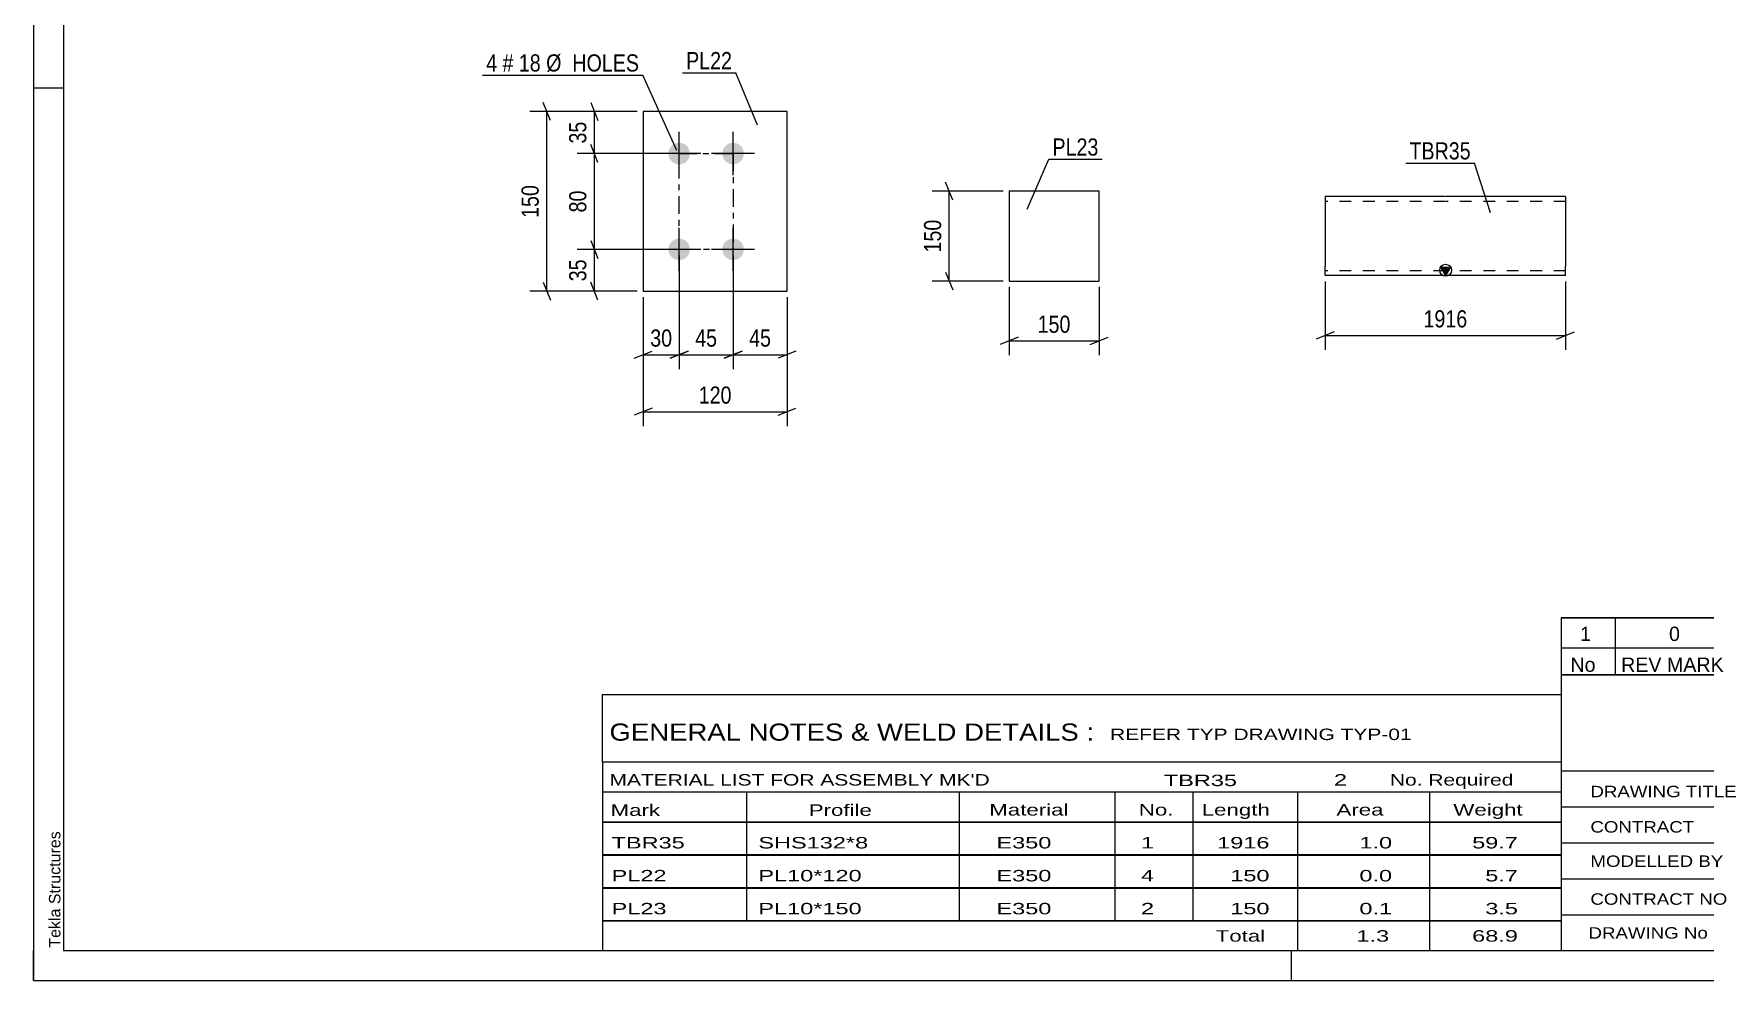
# Model space of a CAD drawing. Header units: millimetres. Extents: x 0 to 420, y 0 to 297.
# Drawn here: x 0 to 279.1, y 0 to 158.1 of the extents above; entities that cross this region are included whole.
import ezdxf

# ---------------------------------------------------------------- set-up
doc = ezdxf.new("R2010")
doc.units = ezdxf.units.MM
doc.linetypes.add('DXK_LINE_DOT2', pattern=[3.9198, 1.9599, -1.9599])
doc.linetypes.add('DXK_LINE_DOT3', pattern=[5.9187, 2.979, -0.9799, 0.9799, -0.9799])
doc.styles.add('Arial', font='ARIAL.TTF', dxfattribs={"height": 0.2})
doc.styles.add('Arial Narrow', font='ARIALN.TTF', dxfattribs={"height": 0.2})

# ---------------------------------------------------------------- blocks, each defined once
blk = doc.blocks.new('Unknown-489684104-1163')
at = {"color": 5, "linetype": 'Continuous'}
for p, q in [((0, 297), (0, 0)), ((5, 292), (5, 5)), ((5, 149), (0, 149)), ((0, 0), (0, 5)), ((5, 5), (415, 5)), ((210, 0), (210, 5)), ((0, 0), (420, 0))]:
    blk.add_line(p, q, dxfattribs=at)
at = {"color": 174, "linetype": 'Continuous', "style": 'Arial'}
blk.add_text('Tekla Structures', height=1.9102, rotation=90, dxfattribs=at).set_placement((4.5, 5.5))
blk = doc.blocks.new('Unknown-489684104-3899')
at = {"color": 7, "linetype": 'Continuous'}
for p, q in [((255, 51.05), (255, 5)), ((255, 51.05), (415, 51.05)), ((415, 51), (415, 5)), ((255, 35), (415, 35)), ((295.14, 35), (295.14, 5)), ((255, 29), (415, 29)), ((397, 5.05), (397, 28.9)), ((255, 23), (415, 23)), ((339.14, 23), (339.14, 5)), ((255, 17), (415, 17)), ((255, 11), (397, 11)), ((255, 5), (415, 5))]:
    blk.add_line(p, q, dxfattribs=at)
at = {"color": 7, "style": 'Arial Narrow'}
for s, height, width, p in [('DRAWING TITLE', 1.9089, 1.425378, (259.88, 30.61)), ('T-BRACE', 1.909, 1.425378, (296.81, 30.59)), ('CONTRACT', 1.909, 1.425378, (259.88, 24.71)), ('TERMINAL BUILDING', 1.9089, 1.425378, (297.06, 25.07)), ('MODELLED BY', 1.9089, 1.425378, (259.88, 18.98)), ('GSK', 1.909, 1.425378, (296.88, 19.04)), ('ISSUED', 1.909, 1.425378, (339.94, 18.64)), ('19.05.2026', 1.909, 1.425378, (356.69, 18.52)), ('CONTRACT NO', 1.9089, 1.425378, (259.88, 12.66)), ('AN-C-1376', 1.909, 1.425378, (297.23, 12.78)), ('SCALE', 1.909, 1.425378, (339.94, 12.65)), ('A3', 6.204, 1.25, (399.14, 7.2)), ('DRAWING No', 1.909, 1.425378, (259.56, 7)), ('[TBR.35]', 1.909, 1.425378, (297.46, 6.99)), ('1', 3.34, 1.5, (376.91, 5.68)), ('REVISION No.', 1.9089, 1.425378, (339.94, 5.77))]:
    blk.add_text(s, height=height, dxfattribs=dict(at, width=width)).set_placement(p)
at = {"color": 7, "linetype": 'Continuous', "style": 'Arial Narrow'}
for s, height, width, p in [('PH #', 1.909, 1.43, (401.6, 25.15)), ('204', 2.1, 1.43, (402.37, 18.65)), ('NTS', 1.909, 1.425378, (356.7, 12.65))]:
    blk.add_text(s, height=height, dxfattribs=dict(at, width=width)).set_placement(p)
blk = doc.blocks.new('Unknown-489684104-3900')
at = {"color": 7, "linetype": 'Continuous'}
for p, q in [((95, 47.75), (255, 47.75)), ((95, 36.5), (95, 47.75)), ((255, 47.75), (255, 36.5)), ((95, 36.5), (255, 36.5)), ((95, 36.5), (95, 31.5)), ((255, 36.5), (255, 31.5)), ((95, 31.5), (255, 31.5)), ((95, 31.5), (95, 26.5)), ((119, 31.5), (119, 26.5)), ((154.5, 31.5), (154.5, 26.5)), ((180.5, 31.5), (180.5, 26.5)), ((193.5, 31.5), (193.5, 26.5)), ((211, 31.5), (211, 26.5)), ((233, 31.5), (233, 26.5)), ((255, 31.5), (255, 26.5)), ((95, 26.5), (255, 26.5)), ((95, 26.45), (95, 21.05)), ((95, 26.45), (255, 26.45)), ((119, 26.5), (119, 21)), ((154.5, 26.5), (154.5, 21)), ((180.5, 26.5), (180.5, 21)), ((193.5, 26.5), (193.5, 21)), ((211, 26.5), (211, 21)), ((233, 26.5), (233, 21)), ((255, 26.45), (255, 21.05)), ((95, 21.05), (255, 21.05)), ((95, 20.95), (95, 15.55)), ((95, 20.95), (255, 20.95)), ((119, 21), (119, 15.5)), ((154.5, 21), (154.5, 15.5)), ((180.5, 21), (180.5, 15.5)), ((193.5, 21), (193.5, 15.5)), ((211, 21), (211, 15.5)), ((233, 21), (233, 15.5)), ((255, 20.95), (255, 15.55)), ((95, 15.55), (255, 15.55)), ((95, 15.45), (95, 10.05)), ((95, 15.45), (255, 15.45)), ((119, 15.5), (119, 10)), ((154.5, 15.5), (154.5, 10)), ((180.5, 15.5), (180.5, 10)), ((193.5, 15.5), (193.5, 10)), ((211, 15.5), (211, 10)), ((233, 15.5), (233, 10)), ((255, 15.45), (255, 10.05)), ((95, 10.05), (255, 10.05)), ((95, 10), (255, 10)), ((95, 10), (95, 5)), ((211, 10), (211, 5)), ((233, 10), (233, 5)), ((255, 10), (255, 5)), ((95, 5), (255, 5))]:
    blk.add_line(p, q, dxfattribs=at)
at = {"color": 7, "style": 'Arial Narrow'}
for s, height, width, p in [('GENERAL NOTES & WELD DETAILS :', 2.8633, 1.4, (96.15, 40.06)), ('REFER TYP DRAWING TYP-01', 1.9089, 1.6, (179.7, 40.16)), ("MATERIAL LIST FOR ASSEMBLY MK'D", 1.9089, 1.6, (96.15, 32.56)), ('TBR35', 1.909, 1.794707, (188.68, 32.47)), ('2', 1.91, 1.794707, (217.08, 32.56)), ('No. Required', 1.9089, 1.6, (226.41, 32.56)), ('Mark', 1.909, 1.7, (96.34, 27.5)), ('Profile', 1.909, 1.7, (129.41, 27.5)), ('Material', 1.909, 1.7, (159.54, 27.56)), ('No.', 1.909, 1.7, (184.5, 27.56)), ('Length', 1.909, 1.7, (195, 27.56)), ('Area', 1.909, 1.7, (217.5, 27.56)), ('Weight', 1.909, 1.7, (237, 27.56))]:
    blk.add_text(s, height=height, dxfattribs=dict(at, width=width)).set_placement(p)
at = {"color": 7, "linetype": 'Continuous', "style": 'Arial Narrow'}
for s, height, width, p in [('TBR35', 1.909, 1.794707, (96.5, 22.06)), ('SHS132*8', 1.909, 1.794707, (121, 22.06)), ('E350', 1.909, 1.794707, (160.74, 22.06)), ('1', 1.91, 1.794707, (184.86, 22.06)), ('1916', 1.909, 1.794707, (197.58, 22.06)), ('1.0', 1.909, 1.794707, (221.32, 22.06)), ('59.7', 1.909, 1.794707, (240.14, 22.06)), ('PL22', 1.909, 1.794707, (96.5, 16.56)), ('PL10*120', 1.909, 1.794707, (121, 16.56)), ('E350', 1.909, 1.794707, (160.74, 16.56)), ('4', 1.91, 1.794707, (184.86, 16.56)), ('150', 1.909, 1.794707, (199.77, 16.56)), ('0.0', 1.909, 1.794707, (221.32, 16.56)), ('5.7', 1.909, 1.794707, (242.33, 16.56)), ('PL23', 1.909, 1.794707, (96.5, 11.06)), ('PL10*150', 1.909, 1.794707, (121, 11.06)), ('E350', 1.909, 1.794707, (160.74, 11.06)), ('2', 1.91, 1.794707, (184.86, 11.06)), ('150', 1.909, 1.794707, (199.77, 11.06)), ('0.1', 1.909, 1.794707, (221.32, 11.06)), ('3.5', 1.909, 1.794707, (242.33, 11.06)), ('Total', 1.909, 1.7, (197.33, 6.5)), ('1.3', 1.909, 1.794707, (220.83, 6.5)), ('68.9', 1.909, 1.794707, (240.14, 6.5))]:
    blk.add_text(s, height=height, dxfattribs=dict(at, width=width)).set_placement(p)
blk = doc.blocks.new('Unknown-489684104-3901')
at = {"color": 7, "linetype": 'Continuous'}
for p, q in [((255, 60.55), (415, 60.55)), ((415, 60.55), (255, 60.55)), ((255, 60.55), (255, 55.55)), ((264, 60.55), (264, 55.55)), ((288, 60.55), (288, 55.55)), ((385, 60.55), (385, 55.55)), ((415, 60.55), (415, 55.55)), ((255, 55.55), (415, 55.55)), ((255, 55.55), (255, 51.05)), ((255, 55.55), (415, 55.55)), ((264, 55.55), (264, 51.05)), ((288, 55.55), (288, 51.05)), ((385, 55.55), (385, 51.05)), ((415, 55.55), (415, 51.05)), ((415, 51.05), (255, 51.05))]:
    blk.add_line(p, q, dxfattribs=at)
at = {"color": 7, "linetype": 'Continuous', "style": 'Arial Narrow'}
for s, height, width, p in [('1', 2.39, 1.196471, (258.16, 56.7)), ('0', 2.39, 1.196471, (273, 56.7)), ('ISSUED FOR CONSTRUCTION', 2.3861, 1.196471, (290, 56.7)), ('19.05.2026', 2.386, 1.196471, (391, 56.7)), ('No', 2.386, 1.2, (256.54, 51.55)), ('REV MARK', 2.386, 1.2, (265, 51.55)), ('REVISION DESCRIPTION', 2.3861, 1.2, (290, 51.55)), ('REV. DATE', 2.386, 1.2, (390.28, 51.55))]:
    blk.add_text(s, height=height, dxfattribs=dict(at, width=width)).set_placement(p)
blk = doc.blocks.new('Part-489684104-2300 - 2292')
at = {"linetype": 'Continuous'}
blk.add_hatch(color=2, dxfattribs=at).paths.add_polyline_path([(235.72, 117.71), (234.92, 119.11), (236.52, 119.11)])
at = {"color": 2, "linetype": 'Continuous'}
for p, q in [((235.63, 130.91), (215.63, 130.91)), ((215.63, 130.91), (215.63, 119.31)), ((255.73, 130.91), (235.73, 130.91)), ((255.73, 130.91), (255.73, 129.93)), ((255.73, 129.93), (255.73, 119.31)), ((215.63, 118.18), (215.63, 119.31)), ((215.63, 117.71), (215.63, 118.18)), ((235.63, 117.71), (215.63, 117.71)), ((235.72, 117.71), (234.92, 119.11)), ((234.92, 119.11), (236.52, 119.11)), ((236.52, 119.11), (235.72, 117.71)), ((255.73, 117.71), (235.73, 117.71)), ((255.73, 117.71), (255.73, 119.31))]:
    blk.add_line(p, q, dxfattribs=at)
at = {"color": 7, "linetype": 'DXK_LINE_DOT2'}
for p, q in [((235.63, 130.11), (215.63, 130.11)), ((255.73, 130.11), (235.73, 130.11)), ((255.73, 130.79), (255.73, 129.31)), ((215.63, 118.7), (215.63, 119.31)), ((215.63, 118.18), (215.63, 119.01)), ((215.63, 118.51), (215.63, 118.58)), ((215.63, 118.51), (215.63, 118.58)), ((235.63, 118.51), (215.63, 118.51)), ((255.73, 118.51), (235.73, 118.51)), ((255.73, 118.58), (255.73, 119.01)), ((255.73, 118.51), (255.73, 118.58))]:
    blk.add_line(p, q, dxfattribs=at)
at = {"color": 2, "linetype": 'Continuous'}
blk.add_circle((235.72, 118.61), 1, dxfattribs=at)
blk = doc.blocks.new('Bolt-489684104-2108 - 2046')
at = {"linetype": 'Continuous'}
for points in [[(107.78, 136.29, -1), (107.78, 139.89, -1)], [(116.78, 136.29, -1), (116.78, 139.89, -1)], [(107.78, 120.29, -1), (107.78, 123.89, -1)], [(116.78, 120.29, -1), (116.78, 123.89, -1)]]:
    blk.add_hatch(color=1, dxfattribs=at).paths.add_polyline_path(points)
at = {"color": 1, "linetype": 'Continuous'}
for p, q in [((107.78, 134.49), (107.78, 141.69)), ((116.78, 134.49), (116.78, 141.69)), ((111.38, 138.09), (104.18, 138.09)), ((120.38, 138.09), (113.18, 138.09)), ((107.78, 118.49), (107.78, 125.69)), ((116.78, 118.49), (116.78, 125.69)), ((111.38, 122.09), (104.18, 122.09)), ((120.38, 122.09), (113.18, 122.09))]:
    blk.add_line(p, q, dxfattribs=at)
blk = doc.blocks.new('Part-489684104-2113 - 2046')
at = {"color": 2, "linetype": 'Continuous'}
for p, q in [((125.78, 145.09), (101.78, 145.09)), ((101.78, 145.09), (101.78, 115.09)), ((125.78, 115.09), (125.78, 145.09)), ((101.78, 115.09), (125.78, 115.09))]:
    blk.add_line(p, q, dxfattribs=at)
blk = doc.blocks.new('Part-489684104-2273 - 2267')
at = {"color": 2, "linetype": 'Continuous'}
for p, q in [((177.86, 131.81), (162.86, 131.81)), ((162.86, 131.81), (162.86, 116.81)), ((177.86, 116.81), (177.86, 131.81)), ((162.86, 116.81), (177.86, 116.81))]:
    blk.add_line(p, q, dxfattribs=at)
blk = doc.blocks.new('Rectangle-489684104-2253 - 2046')
at = {"color": 1, "linetype": 'DXK_LINE_DOT3'}
blk.add_lwpolyline([(107.78, 138.09), (116.78, 138.09), (116.78, 122.09), (107.78, 122.09), (107.78, 138.09)], close=True, dxfattribs=at)
blk = doc.blocks.new('StraightDimension-489684104-2304 - 2292')
at = {"color": 7, "linetype": 'Continuous'}
for p, q in [((215.63, 116.71), (215.63, 105.31)), ((255.73, 116.71), (255.73, 105.31)), ((217.13, 108.31), (214.13, 107.11)), ((215.63, 107.71), (255.73, 107.71)), ((254.23, 107.11), (257.23, 108.31))]:
    blk.add_line(p, q, dxfattribs=at)
at = {"color": 0}
blk.add_wipeout([(239.93, 108.46), (239.93, 112.66), (231.42, 112.66), (231.42, 108.46)], dxfattribs=at)
at = {"color": 3, "style": 'Arial Narrow'}
blk.add_text('1916', height=2.863, dxfattribs=at).set_placement((232.02, 109.06))
blk = doc.blocks.new('StraightDimension-489684104-2155 - 2046')
at = {"color": 7, "linetype": 'Continuous'}
for p, q in [((93.03, 146.59), (94.23, 143.59)), ((100.78, 145.09), (90.78, 145.09)), ((93.63, 138.09), (93.63, 145.09)), ((94.23, 136.59), (93.03, 139.59)), ((106.78, 138.09), (90.78, 138.09))]:
    blk.add_line(p, q, dxfattribs=at)
at = {"color": 0}
blk.add_wipeout([(92.88, 144.02), (88.68, 144.02), (88.68, 139.16), (92.88, 139.16)], dxfattribs=at)
at = {"color": 3, "style": 'Arial Narrow'}
blk.add_text('35', height=2.863, rotation=90.0002, dxfattribs=at).set_placement((92.28, 139.76))
blk = doc.blocks.new('StraightDimension-489684104-2115 - 2046')
at = {"color": 7, "linetype": 'Continuous'}
for p, q in [((101.78, 114.09), (101.78, 92.58)), ((125.78, 114.09), (125.78, 92.58)), ((103.28, 95.58), (100.28, 94.38)), ((101.78, 94.98), (125.78, 94.98)), ((124.28, 94.38), (127.28, 95.58))]:
    blk.add_line(p, q, dxfattribs=at)
at = {"color": 0}
blk.add_wipeout([(117.12, 95.73), (117.12, 99.93), (110.44, 99.93), (110.44, 95.73)], dxfattribs=at)
at = {"color": 3, "style": 'Arial Narrow'}
blk.add_text('120', height=2.863, dxfattribs=at).set_placement((111.04, 96.33))
blk = doc.blocks.new('StraightDimension-489684104-2138 - 2046')
at = {"color": 7, "linetype": 'Continuous'}
for p, q in [((93.03, 123.59), (94.23, 120.59)), ((106.78, 122.09), (90.78, 122.09)), ((93.63, 115.09), (93.63, 122.09)), ((100.78, 115.09), (90.78, 115.09)), ((94.23, 113.59), (93.03, 116.59))]:
    blk.add_line(p, q, dxfattribs=at)
at = {"color": 0}
blk.add_wipeout([(92.88, 121.02), (88.68, 121.02), (88.68, 116.16), (92.88, 116.16)], dxfattribs=at)
at = {"color": 3, "style": 'Arial Narrow'}
blk.add_text('35', height=2.863, rotation=90.0002, dxfattribs=at).set_placement((92.28, 116.76))
blk = doc.blocks.new('StraightDimension-489684104-2171 - 2046')
at = {"color": 7, "linetype": 'Continuous'}
for p, q in [((94.23, 136.59), (93.03, 139.59)), ((106.78, 138.09), (90.78, 138.09)), ((93.63, 122.09), (93.63, 138.09)), ((93.03, 123.59), (94.23, 120.59)), ((106.78, 122.09), (90.78, 122.09))]:
    blk.add_line(p, q, dxfattribs=at)
at = {"color": 0}
blk.add_wipeout([(92.88, 132.52), (88.68, 132.52), (88.68, 127.66), (92.88, 127.66)], dxfattribs=at)
at = {"color": 3, "style": 'Arial Narrow'}
blk.add_text('80', height=2.863, rotation=90.0002, dxfattribs=at).set_placement((92.28, 128.26))
blk = doc.blocks.new('StraightDimension-489684104-2185 - 2046')
at = {"color": 7, "linetype": 'Continuous'}
for p, q in [((86.28, 143.59), (85.08, 146.59)), ((100.78, 145.09), (82.83, 145.09)), ((85.68, 115.09), (85.68, 145.09)), ((100.78, 115.09), (82.83, 115.09)), ((85.08, 116.59), (86.28, 113.59))]:
    blk.add_line(p, q, dxfattribs=at)
at = {"color": 0}
blk.add_wipeout([(84.93, 133.43), (80.73, 133.43), (80.73, 126.75), (84.93, 126.75)], dxfattribs=at)
at = {"color": 3, "style": 'Arial Narrow'}
blk.add_text('150', height=2.863, rotation=90.0002, dxfattribs=at).set_placement((84.33, 127.35))
blk = doc.blocks.new('StraightDimension-489684104-2205 - 2046')
at = {"color": 7, "linetype": 'Continuous'}
for p, q in [((107.78, 121.09), (107.78, 102.1)), ((101.78, 114.09), (101.78, 102.1)), ((100.28, 103.9), (103.28, 105.1)), ((101.78, 104.5), (107.78, 104.5)), ((109.28, 105.1), (106.28, 103.9))]:
    blk.add_line(p, q, dxfattribs=at)
at = {"color": 0}
blk.add_wipeout([(107.21, 105.25), (107.21, 109.45), (102.35, 109.45), (102.35, 105.25)], dxfattribs=at)
at = {"color": 3, "style": 'Arial Narrow'}
blk.add_text('30', height=2.863, dxfattribs=at).set_placement((102.95, 105.85))
blk = doc.blocks.new('StraightDimension-489684104-2221 - 2046')
at = {"color": 7, "linetype": 'Continuous'}
for p, q in [((116.78, 121.09), (116.78, 102.1)), ((125.78, 114.09), (125.78, 102.1)), ((115.28, 103.9), (118.28, 105.1)), ((116.78, 104.5), (125.78, 104.5)), ((127.28, 105.1), (124.28, 103.9))]:
    blk.add_line(p, q, dxfattribs=at)
at = {"color": 0}
blk.add_wipeout([(123.71, 105.25), (123.71, 109.45), (118.85, 109.45), (118.85, 105.25)], dxfattribs=at)
at = {"color": 3, "style": 'Arial Narrow'}
blk.add_text('45', height=2.863, dxfattribs=at).set_placement((119.45, 105.85))
blk = doc.blocks.new('StraightDimension-489684104-2240 - 2046')
at = {"color": 7, "linetype": 'Continuous'}
for p, q in [((107.78, 121.09), (107.78, 102.1)), ((116.78, 121.09), (116.78, 102.1)), ((106.28, 103.9), (109.28, 105.1)), ((107.78, 104.5), (116.78, 104.5)), ((118.28, 105.1), (115.28, 103.9))]:
    blk.add_line(p, q, dxfattribs=at)
at = {"color": 0}
blk.add_wipeout([(114.71, 105.25), (114.71, 109.45), (109.85, 109.45), (109.85, 105.25)], dxfattribs=at)
at = {"color": 3, "style": 'Arial Narrow'}
blk.add_text('45', height=2.863, dxfattribs=at).set_placement((110.45, 105.85))
blk = doc.blocks.new('StraightDimension-489684104-2275 - 2267')
at = {"color": 7, "linetype": 'Continuous'}
for p, q in [((161.86, 131.81), (150.01, 131.81)), ((153.46, 130.31), (152.26, 133.31)), ((152.86, 116.81), (152.86, 131.81)), ((152.26, 118.31), (153.46, 115.31)), ((161.86, 116.81), (150.01, 116.81))]:
    blk.add_line(p, q, dxfattribs=at)
at = {"color": 0}
blk.add_wipeout([(152.11, 127.66), (147.91, 127.66), (147.91, 120.97), (152.11, 120.97)], dxfattribs=at)
at = {"color": 3, "style": 'Arial Narrow'}
blk.add_text('150', height=2.863, rotation=90.0002, dxfattribs=at).set_placement((151.51, 121.57))
blk = doc.blocks.new('StraightDimension-489684104-2284 - 2267')
at = {"color": 7, "linetype": 'Continuous'}
for p, q in [((162.86, 115.81), (162.86, 104.41)), ((177.86, 115.81), (177.86, 104.41)), ((164.36, 107.41), (161.36, 106.21)), ((162.86, 106.81), (177.86, 106.81)), ((176.36, 106.21), (179.36, 107.41))]:
    blk.add_line(p, q, dxfattribs=at)
at = {"color": 0}
blk.add_wipeout([(173.7, 107.56), (173.7, 111.76), (167.01, 111.76), (167.01, 107.56)], dxfattribs=at)
at = {"color": 3, "style": 'Arial Narrow'}
blk.add_text('150', height=2.863, dxfattribs=at).set_placement((167.61, 108.16))
blk = doc.blocks.new('Mark-489684104-2296 - 2292')
at = {"color": 0}
blk.add_wipeout([(239.91, 137.11), (239.91, 140.11), (229.68, 140.11), (229.68, 137.11)], dxfattribs=at)
blk.add_wipeout([(239.91, 137.11), (239.91, 140.11), (229.68, 140.11), (229.68, 137.11)], dxfattribs=at)
at = {"color": 30, "linetype": 'Continuous'}
for p in [(229.08, 136.51), (243.21, 128.2)]:
    blk.add_line(p, (240.51, 136.51), dxfattribs=at)
at = {"color": 3, "style": 'Arial Narrow'}
blk.add_text('TBR35', height=2.863, dxfattribs=at).set_placement((229.68, 137.11))
blk = doc.blocks.new('Mark-489684104-2109 - 2046')
at = {"color": 0}
blk.add_wipeout([(116.62, 152.18), (116.62, 155.18), (108.94, 155.18), (108.94, 152.18)], dxfattribs=at)
blk.add_wipeout([(116.62, 152.18), (116.62, 155.18), (108.94, 155.18), (108.94, 152.18)], dxfattribs=at)
at = {"color": 30, "linetype": 'Continuous'}
for p in [(108.34, 151.58), (120.88, 142.82)]:
    blk.add_line(p, (117.22, 151.58), dxfattribs=at)
at = {"color": 3, "style": 'Arial Narrow'}
blk.add_text('PL22', height=2.863, dxfattribs=at).set_placement((108.94, 152.18))
blk = doc.blocks.new('Mark-489684104-2104 - 2046')
at = {"color": 0}
blk.add_wipeout([(77.4, 151.79), (77.4, 154.79), (75.57, 154.79), (75.57, 151.79)], dxfattribs=at)
blk.add_wipeout([(77.4, 151.79), (77.4, 154.79), (75.57, 154.79), (75.57, 151.79)], dxfattribs=at)
blk.add_wipeout([(80.12, 151.79), (80.12, 154.79), (78.3, 154.79), (78.3, 151.79)], dxfattribs=at)
blk.add_wipeout([(80.12, 151.79), (80.12, 154.79), (78.3, 154.79), (78.3, 151.79)], dxfattribs=at)
at = {"color": 3, "style": 'Arial Narrow'}
blk.add_text('4', height=2.86, dxfattribs=at).set_placement((75.57, 151.79))
at = {"color": 0}
blk.add_wipeout([(84.68, 151.79), (84.68, 154.79), (81.02, 154.79), (81.02, 151.79)], dxfattribs=at)
blk.add_wipeout([(84.68, 151.79), (84.68, 154.79), (81.02, 154.79), (81.02, 151.79)], dxfattribs=at)
at = {"color": 3, "style": 'Arial Narrow'}
blk.add_text('#', height=2.86, dxfattribs=at).set_placement((78.3, 151.79))
at = {"color": 0}
blk.add_wipeout([(101.11, 151.79), (101.11, 154.79), (85.58, 154.79), (85.58, 151.79)], dxfattribs=at)
blk.add_wipeout([(101.11, 151.79), (101.11, 154.79), (85.58, 154.79), (85.58, 151.79)], dxfattribs=at)
at = {"color": 7, "linetype": 'Continuous'}
for p in [(74.97, 151.19), (107.38, 138.61)]:
    blk.add_line(p, (101.71, 151.19), dxfattribs=at)
at = {"color": 3, "style": 'Arial Narrow'}
for s, p in [('18', (81.02, 151.79)), ('Ø  HOLES', (85.58, 151.79))]:
    blk.add_text(s, height=2.863, dxfattribs=at).set_placement(p)
blk = doc.blocks.new('Mark-489684104-2269 - 2267')
at = {"color": 0}
blk.add_wipeout([(177.76, 137.75), (177.76, 140.75), (170.09, 140.75), (170.09, 137.75)], dxfattribs=at)
blk.add_wipeout([(177.76, 137.75), (177.76, 140.75), (170.09, 140.75), (170.09, 137.75)], dxfattribs=at)
at = {"color": 30, "linetype": 'Continuous'}
for p, q in [((165.89, 128.79), (169.49, 137.15)), ((169.49, 137.15), (178.36, 137.15))]:
    blk.add_line(p, q, dxfattribs=at)
at = {"color": 3, "style": 'Arial Narrow'}
blk.add_text('PL23', height=2.863, dxfattribs=at).set_placement((170.09, 137.75))

msp = doc.modelspace()

# ---------------------------------------------------------------- block references
for name in ['Unknown-489684104-1163', 'Part-489684104-2113 - 2046', 'Bolt-489684104-2108 - 2046', 'Rectangle-489684104-2253 - 2046', 'Part-489684104-2273 - 2267', 'Part-489684104-2300 - 2292', 'Unknown-489684104-3901', 'Unknown-489684104-3899', 'Unknown-489684104-3900']:
    msp.add_blockref(name, (0, 0))

# ---------------------------------------------------------------- next in the draw order: block references
for name in ['Mark-489684104-2109 - 2046', 'StraightDimension-489684104-2155 - 2046', 'Mark-489684104-2269 - 2267', 'Mark-489684104-2296 - 2292', 'StraightDimension-489684104-2275 - 2267', 'StraightDimension-489684104-2304 - 2292', 'StraightDimension-489684104-2115 - 2046']:
    msp.add_blockref(name, (0, 0))

# ---------------------------------------------------------------- next in the draw order: block references
for name in ['StraightDimension-489684104-2138 - 2046', 'StraightDimension-489684104-2221 - 2046', 'StraightDimension-489684104-2284 - 2267']:
    msp.add_blockref(name, (0, 0))

# ---------------------------------------------------------------- next in the draw order: block references
msp.add_blockref('StraightDimension-489684104-2171 - 2046', (0, 0))

# ---------------------------------------------------------------- next in the draw order: block references
msp.add_blockref('StraightDimension-489684104-2185 - 2046', (0, 0))

# ---------------------------------------------------------------- next in the draw order: block references
for name in ['Mark-489684104-2104 - 2046', 'StraightDimension-489684104-2205 - 2046']:
    msp.add_blockref(name, (0, 0))

# ---------------------------------------------------------------- next in the draw order: block references
msp.add_blockref('StraightDimension-489684104-2240 - 2046', (0, 0))

doc.saveas('drawing.dxf')
